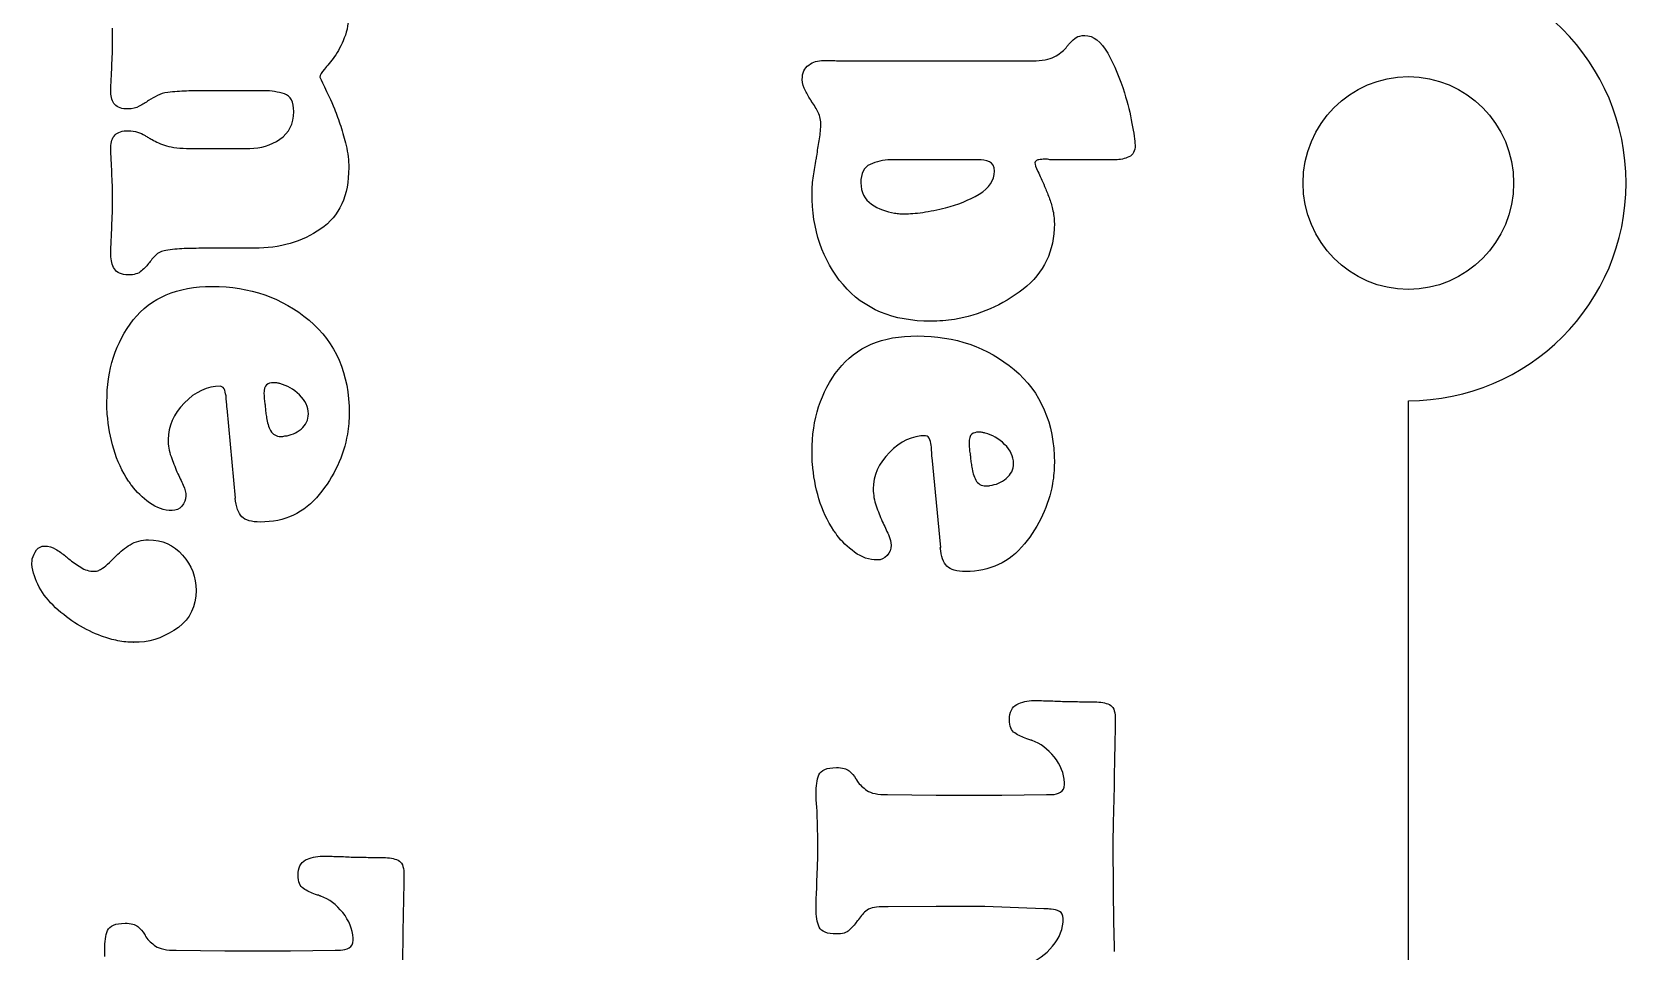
# Model space of a CAD drawing. Extents: x 0 to 771, y 958 to 1701.
# Drawn here: x 688.1 to 771.1, y 1487.7 to 1535.6 of the extents above; entities that cross this region are included whole.
import ezdxf

# ---------------------------------------------------------------- set-up
doc = ezdxf.new("R2010")
doc.units = 0
doc.layers.add('H0114_Printing', color=7, linetype='CONTINUOUS')

msp = doc.modelspace()

# ---------------------------------------------------------------- linework, layer by layer
at = {"layer": 'H0114_Printing', "color": 4}
for points in [[(729.359282, 1534.096662), (729.683282, 1534.096662)], [(730.029282, 1534.073662), (730.353282, 1534.073662), (730.677282, 1534.073662), (730.700282, 1534.073662)], [(730.700282, 1534.073662), (740.244281, 1534.073662)], [(700.222582, 1532.512562), (700.130582, 1532.512562), (700.037582, 1532.512562), (699.875583, 1532.512562), (699.713583, 1532.512562), (697.218583, 1532.512562)], [(728.736282, 1531.947662), (728.736282, 1531.982662)], [(696.386583, 1529.508562), (699.483583, 1529.508562)], [(733.265282, 1528.920662), (733.046282, 1528.920662), (732.849282, 1528.920662)], [(737.402282, 1528.920662), (737.343282, 1528.920662), (737.286282, 1528.920662), (737.124282, 1528.920662), (733.265282, 1528.920662)], [(741.018281, 1528.943662), (740.868281, 1528.943662), (740.833281, 1528.943662), (740.799281, 1528.943662)], [(744.542281, 1528.920662), (741.353281, 1528.920662), (741.261281, 1528.920662), (741.145281, 1528.920662)], [(699.713583, 1524.309562), (697.218583, 1524.309562)], [(692.042683, 1515.978662), (692.042683, 1516.290662)], [(698.281683, 1516.070662), (698.281683, 1516.197662)], [(698.743683, 1511.298662), (698.304683, 1515.990662)], [(700.268682, 1516.174662), (700.291682, 1516.174662)], [(701.100682, 1514.510662), (701.204682, 1514.510662)], [(728.759582, 1513.403862), (728.759582, 1513.715862)], [(734.998582, 1513.495862), (734.998582, 1513.622862)], [(735.460582, 1508.723862), (735.021582, 1513.415862)], [(736.985582, 1513.599862), (737.008582, 1513.599862)], [(737.817582, 1511.935862), (737.921582, 1511.935862)], [(698.720683, 1511.298662), (698.743683, 1511.298662)], [(735.437582, 1508.723862), (735.460582, 1508.723862)], [(693.729583, 1503.788762), (693.578583, 1503.788762), (693.428583, 1503.788762), (693.451583, 1503.788762)], [(741.908181, 1496.384963), (741.908181, 1496.429963), (741.908181, 1496.476963)], [(732.693182, 1495.852963), (735.217182, 1495.829963), (738.644182, 1495.829963)], [(738.644182, 1495.829963), (740.960181, 1495.852963), (741.087181, 1495.852963), (741.238181, 1495.852963)], [(740.914181, 1489.913963), (740.868181, 1489.913963), (740.822181, 1489.913963), (737.764182, 1490.029963), (735.217182, 1490.029963), (732.716182, 1490.006963), (732.392182, 1490.006963)], [(695.652983, 1487.747163), (698.176983, 1487.724163), (701.603982, 1487.724163)], [(701.603982, 1487.724163), (703.919982, 1487.747163), (704.046982, 1487.747163), (704.197982, 1487.747163)], [(704.867982, 1488.279163), (704.867982, 1488.324163), (704.867982, 1488.371163)]]:
    msp.add_lwpolyline(points, dxfattribs=at)
at = {"layer": 'H0114_Printing', "color": 1}
msp.add_lwpolyline([(754.329681, 1527.708062)], close=True, dxfattribs=at)
msp.add_lwpolyline([(759.809681, 1455.391064), (759.809681, 1516.370062)], dxfattribs=at)
for points in [[(771.148681, 1527.708062), (771.148681, 1533.971062), (766.072681, 1539.047062), (759.809681, 1539.047062)], [(754.329681, 1527.708062), (754.329681, 1530.771062), (756.783681, 1533.253062), (759.809681, 1533.253062)], [(759.809681, 1533.253062), (762.836681, 1533.253062), (765.290681, 1530.771062), (765.290681, 1527.708062)], [(759.809681, 1522.164062), (756.783681, 1522.164062), (754.329681, 1524.646062), (754.329681, 1527.708062)], [(765.290681, 1527.708062), (765.290681, 1524.646062), (762.836681, 1522.164062), (759.809681, 1522.164062)], [(759.809681, 1516.370062), (766.072681, 1516.370062), (771.148681, 1521.446062), (771.148681, 1527.708062)]]:
    msp.add_open_spline(points, degree=3, dxfattribs=at)
at = {"layer": 'H0114_Printing', "color": 4}
for points in [[(704.636582, 1536.649562), (704.636582, 1536.109562), (704.559582, 1535.647562), (704.404582, 1535.262562)], [(692.342583, 1535.123562), (692.342583, 1535.339562), (692.338583, 1535.555562), (692.331583, 1535.770562)], [(692.331583, 1534.442562), (692.338583, 1534.665562), (692.342583, 1534.893562), (692.342583, 1535.123562)], [(704.404582, 1535.262562), (704.250582, 1534.877562), (704.081582, 1534.553562), (703.896582, 1534.292562)], [(742.089281, 1534.882662), (742.128281, 1534.928662), (742.170281, 1534.975662), (742.217281, 1535.021662)], [(742.217281, 1535.021662), (742.309281, 1535.129662), (742.410281, 1535.217662), (742.518281, 1535.287662)], [(742.518281, 1535.287662), (742.626281, 1535.356662), (742.773281, 1535.391662), (742.959281, 1535.391662)], [(742.959281, 1535.391662), (743.408281, 1535.391662), (743.807281, 1535.082662), (744.154281, 1534.466662)], [(692.296583, 1533.783562), (692.311583, 1533.999562), (692.323583, 1534.219562), (692.331583, 1534.442562)], [(703.896582, 1534.292562), (703.696582, 1534.030562), (703.519582, 1533.814562), (703.365582, 1533.644562)], [(728.585282, 1533.854662), (728.809282, 1534.016662), (729.066282, 1534.096662), (729.359282, 1534.096662)], [(729.683282, 1534.096662), (729.791282, 1534.096662), (729.906282, 1534.089662), (730.029282, 1534.073662)], [(740.244281, 1534.073662), (740.739281, 1534.073662), (741.114281, 1534.143662), (741.369281, 1534.281662)], [(741.369281, 1534.281662), (741.624281, 1534.420662), (741.830281, 1534.574662), (741.984281, 1534.743662)], [(741.984281, 1534.743662), (742.015281, 1534.790662), (742.050281, 1534.836662), (742.089281, 1534.882662)], [(744.154281, 1534.466662), (744.502281, 1533.850662), (744.792281, 1533.164662), (745.025281, 1532.409662)], [(692.272583, 1533.124562), (692.288583, 1533.348562), (692.296583, 1533.568562), (692.296583, 1533.783562)], [(703.365582, 1533.644562), (703.211582, 1533.475562), (703.133582, 1533.336562), (703.133582, 1533.229562)], [(728.250282, 1533.103662), (728.250282, 1533.442662), (728.362282, 1533.692662), (728.585282, 1533.854662)], [(692.249583, 1532.443562), (692.249583, 1532.674562), (692.257583, 1532.901562), (692.272583, 1533.124562)], [(692.458583, 1531.796562), (692.319583, 1531.950562), (692.249583, 1532.166562), (692.249583, 1532.443562)], [(695.207583, 1532.420562), (695.007583, 1532.404562), (694.830583, 1532.354562), (694.676583, 1532.270562)], [(696.189583, 1532.500562), (695.858583, 1532.493562), (695.531583, 1532.466562), (695.207583, 1532.420562)], [(697.218583, 1532.512562), (696.863583, 1532.512562), (696.521583, 1532.509562), (696.189583, 1532.500562)], [(701.285582, 1532.350562), (700.961582, 1532.459562), (700.607582, 1532.512562), (700.222582, 1532.512562)], [(703.133582, 1533.229562), (703.133582, 1533.198562), (703.211582, 1533.028562), (703.365582, 1532.720562)], [(703.365582, 1532.720562), (703.519582, 1532.412562), (703.696582, 1532.027562), (703.896582, 1531.565562)], [(728.412282, 1532.513662), (728.319282, 1532.691662), (728.266282, 1532.887662), (728.250282, 1533.103662)], [(728.713282, 1531.994662), (728.605282, 1532.163662), (728.505282, 1532.337662), (728.412282, 1532.513662)], [(745.025281, 1532.409662), (745.195281, 1531.855662), (745.326281, 1531.323662), (745.419281, 1530.815662)], [(693.151583, 1531.565562), (692.827583, 1531.565562), (692.596583, 1531.642562), (692.458583, 1531.796562)], [(693.729583, 1531.703562), (693.559583, 1531.611562), (693.366583, 1531.565562), (693.151583, 1531.565562)], [(694.214583, 1532.004562), (694.059583, 1531.896562), (693.898583, 1531.796562), (693.729583, 1531.703562)], [(694.676583, 1532.270562), (694.522583, 1532.185562), (694.367583, 1532.096562), (694.214583, 1532.004562)], [(701.770582, 1531.426562), (701.770582, 1531.935562), (701.608582, 1532.242562), (701.285582, 1532.350562)], [(728.736282, 1531.982662), (728.736282, 1531.990662), (728.728282, 1531.994662), (728.713282, 1531.994662)], [(729.082282, 1531.381662), (728.990282, 1531.574662), (728.874282, 1531.762662), (728.736282, 1531.947662)], [(701.054582, 1529.993562), (701.531582, 1530.317562), (701.770582, 1530.794562), (701.770582, 1531.426562)], [(703.896582, 1531.565562), (704.004582, 1531.287562), (704.112582, 1530.987562), (704.219582, 1530.663562)], [(729.221282, 1530.722662), (729.221282, 1530.969662), (729.175282, 1531.189662), (729.082282, 1531.381662)], [(745.419281, 1530.815662), (745.512281, 1530.307662), (745.566281, 1529.929662), (745.582281, 1529.683662)], [(692.249583, 1529.554562), (692.249583, 1529.847562), (692.323583, 1530.066562), (692.469583, 1530.213562)], [(692.469583, 1530.213562), (692.615583, 1530.359562), (692.842583, 1530.433562), (693.151583, 1530.433562)], [(693.151583, 1530.433562), (693.335583, 1530.433562), (693.497583, 1530.409562), (693.636583, 1530.363562)], [(693.636583, 1530.363562), (693.775583, 1530.317562), (693.905583, 1530.255562), (694.029583, 1530.178562)], [(694.029583, 1530.178562), (694.090583, 1530.148562), (694.148583, 1530.113562), (694.202583, 1530.074562)], [(694.202583, 1530.074562), (694.256583, 1530.036562), (694.321583, 1530.001562), (694.398583, 1529.970562)], [(694.398583, 1529.970562), (694.599583, 1529.847562), (694.849583, 1529.739562), (695.150583, 1529.647562)], [(699.483583, 1529.508562), (700.052582, 1529.508562), (700.576582, 1529.670562), (701.054582, 1529.993562)], [(704.219582, 1530.663562), (704.327582, 1530.340562), (704.420582, 1530.009562), (704.497582, 1529.670562)], [(729.013282, 1529.105662), (729.044282, 1529.382662), (729.082282, 1529.652662), (729.128282, 1529.914662)], [(729.128282, 1529.914662), (729.175282, 1530.176662), (729.205282, 1530.445662), (729.221282, 1530.722662)], [(692.272583, 1528.907562), (692.257583, 1529.123562), (692.249583, 1529.339562), (692.249583, 1529.554562)], [(695.150583, 1529.647562), (695.450583, 1529.554562), (695.862583, 1529.508562), (696.386583, 1529.508562)], [(704.497582, 1529.670562), (704.543582, 1529.470562), (704.578582, 1529.273562), (704.601582, 1529.080562)], [(728.990282, 1529.036662), (728.990282, 1529.067662), (728.998282, 1529.090662), (729.013282, 1529.105662)], [(745.582281, 1529.683662), (745.582281, 1529.375662), (745.474281, 1529.170662), (745.258281, 1529.070662)], [(692.296583, 1528.237562), (692.296583, 1528.468562), (692.288583, 1528.692562), (692.272583, 1528.907562)], [(704.636582, 1528.514562), (704.636582, 1527.051562), (704.151582, 1525.984562), (703.180582, 1525.314562)], [(704.601582, 1529.080562), (704.624582, 1528.888562), (704.636582, 1528.700562), (704.636582, 1528.514562)], [(728.828282, 1528.076662), (728.874282, 1528.377662), (728.920282, 1528.666662), (728.967282, 1528.943662)], [(728.967282, 1528.943662), (728.982282, 1528.974662), (728.990282, 1529.005662), (728.990282, 1529.036662)], [(731.786282, 1528.677662), (731.463282, 1528.531662), (731.301282, 1528.211662), (731.301282, 1527.718662)], [(732.849282, 1528.920662), (732.464282, 1528.905662), (732.110282, 1528.824662), (731.786282, 1528.677662)], [(737.991282, 1528.816662), (737.813282, 1528.886662), (737.617282, 1528.920662), (737.402282, 1528.920662)], [(737.459282, 1527.129662), (737.991282, 1527.445662), (738.256282, 1527.842662), (738.256282, 1528.319662)], [(738.256282, 1528.319662), (738.256282, 1528.581662), (738.168282, 1528.747662), (737.991282, 1528.816662)], [(740.510281, 1528.909662), (740.424281, 1528.886662), (740.374281, 1528.835662), (740.359281, 1528.758662)], [(740.359281, 1528.758662), (740.359281, 1528.681662), (740.413281, 1528.531662), (740.521281, 1528.308662)], [(740.799281, 1528.943662), (740.690281, 1528.943662), (740.594281, 1528.932662), (740.510281, 1528.909662)], [(740.521281, 1528.308662), (740.629281, 1528.084662), (740.744281, 1527.827662), (740.868281, 1527.534662)], [(741.145281, 1528.920662), (741.114281, 1528.936662), (741.072281, 1528.943662), (741.018281, 1528.943662)], [(745.258281, 1529.070662), (745.042281, 1528.970662), (744.804281, 1528.920662), (744.542281, 1528.920662)], [(692.331583, 1527.590562), (692.323583, 1527.806562), (692.311583, 1528.021562), (692.296583, 1528.237562)], [(692.342583, 1526.943562), (692.342583, 1527.159562), (692.338583, 1527.374562), (692.331583, 1527.590562)], [(728.759282, 1527.187662), (728.759282, 1527.480662), (728.782282, 1527.776662), (728.828282, 1528.076662)], [(731.301282, 1527.718662), (731.301282, 1527.226662), (731.486282, 1526.856662), (731.855282, 1526.609662)], [(740.868281, 1527.534662), (740.945281, 1527.349662), (741.021281, 1527.156662), (741.099281, 1526.956662)], [(692.331583, 1526.204562), (692.338583, 1526.450562), (692.342583, 1526.697562), (692.342583, 1526.943562)], [(730.376282, 1522.415662), (729.298282, 1523.686662), (728.759282, 1525.277662), (728.759282, 1527.187662)], [(731.855282, 1526.609662), (732.225282, 1526.363662), (732.625282, 1526.209662), (733.057282, 1526.147662)], [(735.714282, 1526.424662), (736.346282, 1526.579662), (736.928282, 1526.813662), (737.459282, 1527.129662)], [(741.099281, 1526.956662), (741.175281, 1526.756662), (741.237281, 1526.555662), (741.284281, 1526.355662)], [(692.296583, 1525.464562), (692.311583, 1525.711562), (692.323583, 1525.957562), (692.331583, 1526.204562)], [(733.057282, 1526.147662), (733.149282, 1526.132662), (733.242282, 1526.121662), (733.334282, 1526.112662)], [(733.334282, 1526.112662), (733.426282, 1526.105662), (733.511282, 1526.101662), (733.588282, 1526.101662)], [(733.588282, 1526.101662), (733.835282, 1526.101662), (734.147282, 1526.128662), (734.524282, 1526.181662)], [(734.524282, 1526.181662), (734.902282, 1526.236662), (735.298282, 1526.317662), (735.714282, 1526.424662)], [(741.284281, 1526.355662), (741.314281, 1526.232662), (741.337281, 1526.105662), (741.353281, 1525.974662)], [(741.353281, 1525.974662), (741.368281, 1525.843662), (741.376281, 1525.716662), (741.376281, 1525.592662)], [(692.272583, 1524.724562), (692.288583, 1524.971562), (692.296583, 1525.218562), (692.296583, 1525.464562)], [(703.180582, 1525.314562), (702.209582, 1524.644562), (701.054582, 1524.309562), (699.713583, 1524.309562)], [(741.376281, 1525.592662), (741.376281, 1524.160662), (740.833281, 1523.024662), (739.747282, 1522.184662)], [(692.249583, 1523.985562), (692.249583, 1524.232562), (692.257583, 1524.478562), (692.272583, 1524.724562)], [(695.207583, 1524.216562), (694.961583, 1524.185562), (694.768583, 1524.109562), (694.630583, 1523.985562)], [(696.189583, 1524.297562), (695.858583, 1524.289562), (695.531583, 1524.262562), (695.207583, 1524.216562)], [(697.218583, 1524.309562), (696.863583, 1524.309562), (696.521583, 1524.305562), (696.189583, 1524.297562)], [(692.434583, 1523.234562), (692.311583, 1523.427562), (692.249583, 1523.677562), (692.249583, 1523.985562)], [(694.260583, 1523.569562), (694.136583, 1523.415562), (693.998583, 1523.269562), (693.844583, 1523.130562)], [(694.630583, 1523.985562), (694.491583, 1523.862562), (694.367583, 1523.723562), (694.260583, 1523.569562)], [(693.151583, 1522.922562), (692.796583, 1522.938562), (692.557583, 1523.041562), (692.434583, 1523.234562)], [(693.844583, 1523.130562), (693.690583, 1522.991562), (693.459583, 1522.922562), (693.151583, 1522.922562)], [(693.417683, 1520.576662), (694.333683, 1521.740662), (695.700683, 1522.321662), (697.518683, 1522.321662)], [(697.518683, 1522.321662), (699.490683, 1522.321662), (701.173682, 1521.736662), (702.567682, 1520.565662)], [(734.952282, 1520.509662), (732.980282, 1520.509662), (731.455282, 1521.144662), (730.376282, 1522.415662)], [(739.747282, 1522.184662), (738.661282, 1521.344662), (737.470282, 1520.817662), (736.177282, 1520.601662)], [(692.042683, 1516.290662), (692.042683, 1517.985662), (692.500683, 1519.414662), (693.417683, 1520.576662)], [(702.567682, 1520.565662), (703.962682, 1519.394662), (704.659682, 1517.777662), (704.659682, 1515.712662)], [(735.564282, 1520.532662), (735.356282, 1520.517662), (735.152282, 1520.509662), (734.952282, 1520.509662)], [(736.177282, 1520.601662), (735.976282, 1520.570662), (735.772282, 1520.547662), (735.564282, 1520.532662)], [(730.133582, 1518.001862), (731.050582, 1519.165862), (732.417582, 1519.746862), (734.235582, 1519.746862)], [(734.235582, 1519.746862), (736.207582, 1519.746862), (737.890582, 1519.161862), (739.284582, 1517.990862)], [(728.759582, 1513.715862), (728.759582, 1515.409862), (729.217582, 1516.839862), (730.133582, 1518.001862)], [(739.284582, 1517.990862), (740.679581, 1516.819862), (741.376581, 1515.202862), (741.376581, 1513.137862)], [(697.957683, 1517.122662), (697.264683, 1517.122662), (696.636683, 1516.833662), (696.074683, 1516.255662)], [(698.176683, 1516.914662), (698.138683, 1517.037662), (698.065683, 1517.107662), (697.957683, 1517.122662)], [(698.258683, 1516.521662), (698.242683, 1516.659662), (698.215683, 1516.791662), (698.176683, 1516.914662)], [(700.360682, 1517.203662), (700.268682, 1517.133662), (700.222682, 1516.975662), (700.222682, 1516.729662)], [(700.222682, 1516.729662), (700.222682, 1516.637662), (700.226682, 1516.544662), (700.233682, 1516.452662)], [(700.707682, 1517.306662), (700.569682, 1517.306662), (700.453682, 1517.272662), (700.360682, 1517.203662)], [(700.892682, 1517.295662), (700.830682, 1517.303662), (700.768682, 1517.306662), (700.707682, 1517.306662)], [(701.054682, 1517.260662), (701.007682, 1517.276662), (700.953682, 1517.287662), (700.892682, 1517.295662)], [(702.070682, 1516.671662), (701.762682, 1516.971662), (701.423682, 1517.168662), (701.054682, 1517.260662)], [(702.533682, 1515.689662), (702.533682, 1516.044662), (702.378682, 1516.370662), (702.070682, 1516.671662)], [(692.064683, 1515.666662), (692.050683, 1515.774662), (692.042683, 1515.878662), (692.042683, 1515.978662)], [(696.074683, 1516.255662), (695.511683, 1515.678662), (695.230683, 1515.042662), (695.230683, 1514.348662)], [(698.269683, 1516.348662), (698.261683, 1516.402662), (698.258683, 1516.460662), (698.258683, 1516.521662)], [(698.281683, 1516.197662), (698.281683, 1516.243662), (698.277683, 1516.294662), (698.269683, 1516.348662)], [(698.304683, 1515.990662), (698.288683, 1516.005662), (698.281683, 1516.032662), (698.281683, 1516.070662)], [(700.233682, 1516.452662), (700.241682, 1516.359662), (700.253682, 1516.267662), (700.268682, 1516.174662)], [(700.291682, 1516.174662), (700.276682, 1516.159662), (700.272682, 1516.136662), (700.280682, 1516.105662)], [(700.280682, 1516.105662), (700.287682, 1516.074662), (700.291682, 1516.051662), (700.291682, 1516.036662)], [(700.291682, 1516.036662), (700.291682, 1515.943662), (700.299682, 1515.851662), (700.314682, 1515.758662)], [(692.399683, 1513.840662), (692.223683, 1514.441662), (692.110683, 1515.050662), (692.064683, 1515.666662)], [(700.314682, 1515.758662), (700.329682, 1515.666662), (700.345682, 1515.573662), (700.360682, 1515.481662)], [(700.360682, 1515.481662), (700.391682, 1515.235662), (700.460682, 1515.011662), (700.569682, 1514.811662)], [(702.152682, 1514.892662), (702.406682, 1515.100662), (702.533682, 1515.366662), (702.533682, 1515.689662)], [(704.636682, 1515.181662), (704.620682, 1514.996662), (704.597682, 1514.811662), (704.566682, 1514.626662)], [(704.659682, 1515.712662), (704.659682, 1515.543662), (704.651682, 1515.366662), (704.636682, 1515.181662)], [(695.230683, 1514.348662), (695.230683, 1514.041662), (695.280683, 1513.748662), (695.380683, 1513.471662)], [(700.569682, 1514.811662), (700.676682, 1514.611662), (700.853682, 1514.510662), (701.100682, 1514.510662)], [(701.204682, 1514.510662), (701.242682, 1514.510662), (701.277682, 1514.518662), (701.308682, 1514.533662)], [(701.308682, 1514.533662), (701.616682, 1514.565662), (701.897682, 1514.684662), (702.152682, 1514.892662)], [(704.566682, 1514.626662), (704.366682, 1513.486662), (703.876682, 1512.439662), (703.099682, 1511.483662)], [(734.674582, 1514.547862), (733.981582, 1514.547862), (733.353582, 1514.258862), (732.791582, 1513.680862)], [(734.893582, 1514.339862), (734.855582, 1514.462862), (734.782582, 1514.532862), (734.674582, 1514.547862)], [(734.975582, 1513.946862), (734.959582, 1514.084862), (734.932582, 1514.216862), (734.893582, 1514.339862)], [(737.077582, 1514.627862), (736.985582, 1514.558862), (736.939582, 1514.400862), (736.939582, 1514.154862)], [(736.939582, 1514.154862), (736.939582, 1514.062862), (736.943582, 1513.969862), (736.950582, 1513.877862)], [(737.424582, 1514.731862), (737.286582, 1514.731862), (737.170582, 1514.697862), (737.077582, 1514.627862)], [(737.609582, 1514.720862), (737.547582, 1514.728862), (737.485582, 1514.731862), (737.424582, 1514.731862)], [(737.771582, 1514.685862), (737.724582, 1514.701862), (737.670582, 1514.712862), (737.609582, 1514.720862)], [(738.787582, 1514.096862), (738.479582, 1514.396862), (738.140582, 1514.593862), (737.771582, 1514.685862)], [(693.174683, 1512.176662), (692.835683, 1512.685662), (692.576683, 1513.239662), (692.399683, 1513.840662)], [(695.380683, 1513.471662), (695.481683, 1513.193662), (695.585683, 1512.924662), (695.692683, 1512.662662)], [(728.781582, 1513.091862), (728.766582, 1513.199862), (728.759582, 1513.303862), (728.759582, 1513.403862)], [(732.791582, 1513.680862), (732.228582, 1513.103862), (731.947582, 1512.467862), (731.947582, 1511.773862)], [(734.986582, 1513.773862), (734.978582, 1513.827862), (734.975582, 1513.885862), (734.975582, 1513.946862)], [(734.998582, 1513.622862), (734.998582, 1513.668862), (734.994582, 1513.719862), (734.986582, 1513.773862)], [(735.021582, 1513.415862), (735.005582, 1513.430862), (734.998582, 1513.457862), (734.998582, 1513.495862)], [(736.950582, 1513.877862), (736.958582, 1513.784862), (736.970582, 1513.692862), (736.985582, 1513.599862)], [(737.008582, 1513.599862), (736.993582, 1513.584862), (736.989582, 1513.561862), (736.997582, 1513.530862)], [(736.997582, 1513.530862), (737.004582, 1513.499862), (737.008582, 1513.476862), (737.008582, 1513.461862)], [(737.008582, 1513.461862), (737.008582, 1513.368862), (737.016582, 1513.276862), (737.031582, 1513.183862)], [(739.249582, 1513.114862), (739.249582, 1513.469862), (739.095582, 1513.795862), (738.787582, 1514.096862)], [(695.692683, 1512.662662), (695.815683, 1512.415662), (695.924683, 1512.184662), (696.016683, 1511.969662)], [(729.116582, 1511.265862), (728.940582, 1511.866862), (728.827582, 1512.475862), (728.781582, 1513.091862)], [(737.031582, 1513.183862), (737.046582, 1513.091862), (737.062582, 1512.998862), (737.077582, 1512.906862)], [(737.077582, 1512.906862), (737.108582, 1512.660862), (737.177582, 1512.436862), (737.286582, 1512.236862)], [(738.869582, 1512.317862), (739.123582, 1512.525862), (739.249582, 1512.791862), (739.249582, 1513.114862)], [(741.353581, 1512.605862), (741.337581, 1512.420862), (741.314581, 1512.236862), (741.283581, 1512.051862)], [(741.376581, 1513.137862), (741.376581, 1512.968862), (741.368581, 1512.791862), (741.353581, 1512.605862)], [(693.255683, 1512.072662), (693.231683, 1512.111662), (693.204683, 1512.146662), (693.174683, 1512.176662)], [(693.335683, 1511.946662), (693.304683, 1511.992662), (693.278683, 1512.034662), (693.255683, 1512.072662)], [(694.260683, 1511.056662), (693.890683, 1511.325662), (693.582683, 1511.622662), (693.335683, 1511.946662)], [(696.016683, 1511.969662), (696.108683, 1511.753662), (696.154683, 1511.568662), (696.154683, 1511.414662)], [(731.947582, 1511.773862), (731.947582, 1511.466862), (731.997582, 1511.173862), (732.097582, 1510.896862)], [(737.286582, 1512.236862), (737.393582, 1512.036862), (737.570582, 1511.935862), (737.817582, 1511.935862)], [(737.921582, 1511.935862), (737.959582, 1511.935862), (737.994582, 1511.943862), (738.025582, 1511.958862)], [(738.025582, 1511.958862), (738.333582, 1511.989862), (738.614582, 1512.108862), (738.869582, 1512.317862)], [(741.283581, 1512.051862), (741.083581, 1510.911862), (740.593581, 1509.864862), (739.816582, 1508.908862)], [(695.439683, 1510.651662), (695.022683, 1510.651662), (694.630683, 1510.786662), (694.260683, 1511.056662)], [(695.947683, 1510.882662), (695.808683, 1510.729662), (695.638683, 1510.651662), (695.439683, 1510.651662)], [(696.154683, 1511.414662), (696.154683, 1511.214662), (696.086683, 1511.037662), (695.947683, 1510.882662)], [(699.066683, 1510.327662), (698.882683, 1510.513662), (698.766683, 1510.836662), (698.720683, 1511.298662)], [(703.099682, 1511.483662), (702.321682, 1510.528662), (701.300682, 1510.050662), (700.037682, 1510.050662)], [(729.891582, 1509.601862), (729.552582, 1510.109862), (729.293582, 1510.664862), (729.116582, 1511.265862)], [(732.097582, 1510.896862), (732.198582, 1510.618862), (732.302582, 1510.349862), (732.409582, 1510.086862)], [(700.037682, 1510.050662), (699.575683, 1510.050662), (699.251683, 1510.143662), (699.066683, 1510.327662)], [(732.409582, 1510.086862), (732.532582, 1509.840862), (732.641582, 1509.609862), (732.733582, 1509.394862)], [(729.972582, 1509.497862), (729.948582, 1509.536862), (729.921582, 1509.571862), (729.891582, 1509.601862)], [(730.052582, 1509.370862), (730.021582, 1509.417862), (729.995582, 1509.459862), (729.972582, 1509.497862)], [(730.977582, 1508.481862), (730.607582, 1508.750862), (730.299582, 1509.047862), (730.052582, 1509.370862)], [(732.733582, 1509.394862), (732.825582, 1509.178862), (732.871582, 1508.993862), (732.871582, 1508.839862)], [(688.159583, 1508.133762), (688.205583, 1508.303762), (688.279583, 1508.456762), (688.378583, 1508.595762)], [(688.378583, 1508.595762), (688.479583, 1508.734762), (688.621583, 1508.803762), (688.806583, 1508.803762)], [(688.806583, 1508.803762), (689.006583, 1508.803762), (689.195583, 1508.749762), (689.373583, 1508.641762)], [(689.373583, 1508.641762), (689.550583, 1508.533762), (689.723583, 1508.410762), (689.892583, 1508.272762)], [(692.527583, 1508.295762), (692.742583, 1508.510762), (692.985583, 1508.703762), (693.255583, 1508.872762)], [(693.255583, 1508.872762), (693.524583, 1509.042762), (693.844583, 1509.126762), (694.214583, 1509.126762)], [(694.214583, 1509.126762), (694.922583, 1509.126762), (695.511583, 1508.861762), (695.981583, 1508.329762)], [(732.156582, 1508.076862), (731.739582, 1508.076862), (731.347582, 1508.211862), (730.977582, 1508.481862)], [(732.871582, 1508.839862), (732.871582, 1508.639862), (732.803582, 1508.462862), (732.664582, 1508.307862)], [(735.783582, 1507.752862), (735.599582, 1507.938862), (735.483582, 1508.261862), (735.437582, 1508.723862)], [(739.816582, 1508.908862), (739.038582, 1507.953862), (738.017582, 1507.475862), (736.754582, 1507.475862)], [(688.136583, 1507.855762), (688.136583, 1507.901762), (688.140583, 1507.948762), (688.148583, 1507.994762)], [(689.373583, 1505.590762), (688.641583, 1506.269762), (688.228583, 1507.023762), (688.136583, 1507.855762)], [(688.148583, 1507.994762), (688.156583, 1508.040762), (688.159583, 1508.086762), (688.159583, 1508.133762)], [(689.892583, 1508.272762), (689.923583, 1508.256762), (689.950583, 1508.236762), (689.973583, 1508.213762)], [(689.973583, 1508.213762), (689.997583, 1508.190762), (690.024583, 1508.164762), (690.054583, 1508.133762)], [(690.054583, 1508.133762), (690.254583, 1507.979762), (690.463583, 1507.832762), (690.678583, 1507.694762)], [(690.678583, 1507.694762), (690.894583, 1507.555762), (691.133583, 1507.486762), (691.395583, 1507.486762)], [(691.395583, 1507.486762), (691.472583, 1507.486762), (691.545583, 1507.501762), (691.614583, 1507.532762)], [(691.614583, 1507.532762), (691.683583, 1507.563762), (691.749583, 1507.601762), (691.810583, 1507.647762)], [(691.810583, 1507.647762), (691.934583, 1507.725762), (692.053583, 1507.821762), (692.169583, 1507.936762)], [(692.169583, 1507.936762), (692.284583, 1508.051762), (692.403583, 1508.171762), (692.527583, 1508.295762)], [(695.981583, 1508.329762), (696.451583, 1507.798762), (696.686583, 1507.185762), (696.686583, 1506.492762)], [(732.664582, 1508.307862), (732.525582, 1508.154862), (732.355582, 1508.076862), (732.156582, 1508.076862)], [(736.754582, 1507.475862), (736.292582, 1507.475862), (735.968582, 1507.568862), (735.783582, 1507.752862)], [(696.686583, 1506.492762), (696.686583, 1505.660762), (696.378583, 1505.017762), (695.762583, 1504.562762)], [(691.764583, 1504.112762), (690.902583, 1504.420762), (690.104583, 1504.913762), (689.373583, 1505.590762)], [(695.762583, 1504.562762), (695.146583, 1504.108762), (694.468583, 1503.850762), (693.729583, 1503.788762)], [(692.619583, 1503.869762), (692.342583, 1503.923762), (692.057583, 1504.004762), (691.764583, 1504.112762)], [(693.451583, 1503.788762), (693.174583, 1503.788762), (692.896583, 1503.815762), (692.619583, 1503.869762)], [(739.042182, 1499.757963), (739.042182, 1500.158962), (739.169182, 1500.424962), (739.424182, 1500.555962)], [(739.424182, 1500.555962), (739.678182, 1500.685962), (739.974182, 1500.751962), (740.313181, 1500.751962)], [(740.313181, 1500.751962), (740.577181, 1500.751962), (740.841181, 1500.747962), (741.104181, 1500.740962)], [(741.104181, 1500.740962), (741.368181, 1500.732962), (741.632181, 1500.720962), (741.896181, 1500.705962)], [(741.896181, 1500.705962), (742.159181, 1500.705962), (742.423181, 1500.701962), (742.687181, 1500.693962)], [(742.687181, 1500.693962), (742.951181, 1500.685962), (743.215181, 1500.682962), (743.479181, 1500.682962)], [(743.479181, 1500.682962), (743.787181, 1500.682962), (744.041181, 1500.635962), (744.242181, 1500.543962)], [(744.242181, 1500.543962), (744.441181, 1500.451962), (744.542181, 1500.227962), (744.542181, 1499.873963)], [(739.319182, 1499.064963), (739.135182, 1499.188963), (739.042182, 1499.418963), (739.042182, 1499.757963)], [(744.542181, 1499.873963), (744.542181, 1499.318963), (744.534181, 1498.760963), (744.519181, 1498.197963)], [(739.943182, 1498.763963), (739.713182, 1498.841963), (739.504182, 1498.941963), (739.319182, 1499.064963)], [(740.047181, 1498.729963), (740.009181, 1498.737963), (739.974182, 1498.749963), (739.943182, 1498.763963)], [(740.151181, 1498.694963), (740.120181, 1498.710963), (740.085181, 1498.722963), (740.047181, 1498.729963)], [(740.186181, 1498.683963), (740.178181, 1498.690963), (740.167181, 1498.694963), (740.151181, 1498.694963)], [(740.221181, 1498.671963), (740.205181, 1498.671963), (740.194181, 1498.675963), (740.186181, 1498.683963)], [(741.364181, 1497.816963), (741.033181, 1498.232963), (740.652181, 1498.517963), (740.221181, 1498.671963)], [(741.908181, 1496.476963), (741.877181, 1496.953963), (741.696181, 1497.400963), (741.364181, 1497.816963)], [(744.519181, 1498.197963), (744.503181, 1497.635963), (744.496181, 1497.069963), (744.496181, 1496.499963)], [(728.967182, 1495.898963), (728.967182, 1496.299963), (729.017182, 1496.626963), (729.117182, 1496.880963)], [(729.117182, 1496.880963), (729.217182, 1497.135963), (729.521182, 1497.261963), (730.030182, 1497.261963)], [(730.030182, 1497.261963), (730.339182, 1497.261963), (730.558182, 1497.204963), (730.690182, 1497.088963)], [(730.690182, 1497.088963), (730.821182, 1496.973963), (730.940182, 1496.838963), (731.048182, 1496.684963)], [(728.978182, 1495.528963), (728.971182, 1495.652963), (728.967182, 1495.775963), (728.967182, 1495.898963)], [(731.048182, 1496.684963), (731.064182, 1496.668963), (731.076182, 1496.649963), (731.083182, 1496.626963)], [(731.083182, 1496.626963), (731.091182, 1496.603963), (731.103182, 1496.576963), (731.118182, 1496.545963)], [(731.118182, 1496.545963), (731.241182, 1496.376963), (731.407182, 1496.218963), (731.616182, 1496.072963)], [(731.616182, 1496.072963), (731.824182, 1495.925963), (732.183182, 1495.852963), (732.693182, 1495.852963)], [(741.238181, 1495.852963), (741.407181, 1495.867963), (741.561181, 1495.910963), (741.700181, 1495.979963)], [(741.700181, 1495.979963), (741.838181, 1496.048963), (741.908181, 1496.183963), (741.908181, 1496.384963)], [(744.496181, 1496.499963), (744.480181, 1495.929963), (744.465181, 1495.363963), (744.449181, 1494.801963)], [(729.013182, 1495.159963), (728.998182, 1495.282963), (728.986182, 1495.405963), (728.978182, 1495.528963)], [(729.048182, 1494.084963), (729.040182, 1494.446963), (729.029182, 1494.804963), (729.013182, 1495.159963)], [(744.449181, 1494.801963), (744.434181, 1494.238963), (744.426181, 1493.679963), (744.426181, 1493.125963)], [(729.059182, 1492.986963), (729.059182, 1493.356963), (729.056182, 1493.722963), (729.048182, 1494.084963)], [(702.383982, 1492.450163), (702.637982, 1492.580163), (702.933982, 1492.646163), (703.272982, 1492.646163)], [(703.272982, 1492.646163), (703.536982, 1492.646163), (703.800982, 1492.643163), (704.063982, 1492.635163)], [(704.063982, 1492.635163), (704.327982, 1492.627163), (704.591982, 1492.615163), (704.855982, 1492.600163)], [(704.855982, 1492.600163), (705.118982, 1492.600163), (705.382982, 1492.596163), (705.646982, 1492.588163)], [(705.646982, 1492.588163), (705.910982, 1492.580163), (706.174982, 1492.577163), (706.438982, 1492.577163)], [(706.438982, 1492.577163), (706.746982, 1492.577163), (707.000982, 1492.530163), (707.201982, 1492.438163)], [(729.048182, 1492.224963), (729.056182, 1492.470963), (729.059182, 1492.724963), (729.059182, 1492.986963)], [(744.426181, 1493.125963), (744.426181, 1492.524963), (744.430181, 1491.920963), (744.438181, 1491.311963)], [(702.001982, 1491.652163), (702.001982, 1492.053163), (702.128982, 1492.319163), (702.383982, 1492.450163)], [(707.201982, 1492.438163), (707.400982, 1492.346163), (707.501982, 1492.122163), (707.501982, 1491.768163)], [(707.501982, 1491.768163), (707.501982, 1491.213163), (707.493982, 1490.655163), (707.478982, 1490.092163)], [(729.013182, 1491.461963), (729.029182, 1491.724963), (729.040182, 1491.977963), (729.048182, 1492.224963)], [(702.278982, 1490.959163), (702.094982, 1491.083163), (702.001982, 1491.313163), (702.001982, 1491.652163)], [(702.902982, 1490.658163), (702.672982, 1490.736163), (702.463982, 1490.836163), (702.278982, 1490.959163)], [(728.990182, 1490.710963), (729.006182, 1490.964963), (729.013182, 1491.215963), (729.013182, 1491.461963)], [(744.438181, 1491.311963), (744.445181, 1490.702963), (744.449181, 1490.098963), (744.449181, 1489.497963)], [(703.006982, 1490.624163), (702.968982, 1490.632163), (702.933982, 1490.644163), (702.902982, 1490.658163)], [(703.110982, 1490.589163), (703.079982, 1490.605163), (703.044982, 1490.617163), (703.006982, 1490.624163)], [(703.145982, 1490.578163), (703.137982, 1490.586163), (703.126982, 1490.589163), (703.110982, 1490.589163)], [(703.180982, 1490.566163), (703.164982, 1490.566163), (703.153982, 1490.570163), (703.145982, 1490.578163)], [(704.323982, 1489.711163), (703.992982, 1490.127163), (703.611982, 1490.412163), (703.180982, 1490.566163)], [(707.478982, 1490.092163), (707.462982, 1489.530163), (707.455982, 1488.964163), (707.455982, 1488.394163)], [(728.967182, 1489.959963), (728.967182, 1490.206963), (728.975182, 1490.456963), (728.990182, 1490.710963)], [(704.867982, 1488.371163), (704.836982, 1488.848163), (704.655982, 1489.295163), (704.323982, 1489.711163)], [(729.129182, 1488.954963), (729.021182, 1489.193963), (728.967182, 1489.528963), (728.967182, 1489.959963)], [(731.095182, 1489.243963), (730.971182, 1489.074963), (730.840182, 1488.923963), (730.701182, 1488.792963)], [(731.107182, 1489.277963), (731.099182, 1489.270963), (731.095182, 1489.258963), (731.095182, 1489.243963)], [(731.142182, 1489.289963), (731.126182, 1489.289963), (731.114182, 1489.285963), (731.107182, 1489.277963)], [(731.558182, 1489.786963), (731.389182, 1489.639963), (731.249182, 1489.474963), (731.142182, 1489.289963)], [(732.392182, 1490.006963), (732.006182, 1490.006963), (731.728182, 1489.932963), (731.558182, 1489.786963)], [(741.052181, 1489.901963), (741.006181, 1489.909963), (740.960181, 1489.913963), (740.914181, 1489.913963)], [(741.214181, 1489.890963), (741.153181, 1489.890963), (741.099181, 1489.894963), (741.052181, 1489.901963)], [(741.642181, 1489.774963), (741.511181, 1489.836963), (741.368181, 1489.875963), (741.214181, 1489.890963)], [(741.284181, 1487.960963), (741.653181, 1488.399963), (741.838181, 1488.881963), (741.838181, 1489.405963)], [(741.838181, 1489.405963), (741.838181, 1489.589963), (741.772181, 1489.713963), (741.642181, 1489.774963)], [(744.449181, 1489.497963), (744.465181, 1488.896963), (744.480181, 1488.292963), (744.496181, 1487.683963)], [(691.926983, 1487.793163), (691.926983, 1488.194163), (691.976983, 1488.521163), (692.076983, 1488.775163)], [(692.076983, 1488.775163), (692.176983, 1489.030163), (692.480983, 1489.156163), (692.989983, 1489.156163)], [(692.989983, 1489.156163), (693.298983, 1489.156163), (693.517983, 1489.099163), (693.649983, 1488.983163)], [(693.649983, 1488.983163), (693.780983, 1488.868163), (693.899983, 1488.733163), (694.007983, 1488.579163)], [(694.007983, 1488.579163), (694.023983, 1488.564163), (694.035983, 1488.544163), (694.042983, 1488.521163)], [(694.042983, 1488.521163), (694.050983, 1488.498163), (694.062983, 1488.471163), (694.077983, 1488.440163)], [(694.077983, 1488.440163), (694.200983, 1488.271163), (694.366983, 1488.113163), (694.575983, 1487.967163)], [(730.030182, 1488.596963), (729.536182, 1488.596963), (729.236182, 1488.715963), (729.129182, 1488.954963)], [(730.701182, 1488.792963), (730.562182, 1488.662963), (730.339182, 1488.596963), (730.030182, 1488.596963)], [(691.937983, 1487.423163), (691.930983, 1487.547163), (691.926983, 1487.670163), (691.926983, 1487.793163)], [(694.575983, 1487.967163), (694.783983, 1487.820163), (695.142983, 1487.747163), (695.652983, 1487.747163)], [(704.197982, 1487.747163), (704.366982, 1487.762163), (704.520982, 1487.805163), (704.659982, 1487.874163)], [(704.659982, 1487.874163), (704.797982, 1487.943163), (704.867982, 1488.078163), (704.867982, 1488.279163)], [(707.455982, 1488.394163), (707.439982, 1487.824163), (707.424982, 1487.258163), (707.408982, 1486.696163)], [(740.036181, 1487.048963), (740.498181, 1487.217963), (740.914181, 1487.521963), (741.284181, 1487.960963)]]:
    msp.add_open_spline(points, degree=3, dxfattribs=at)

doc.saveas('drawing.dxf')
